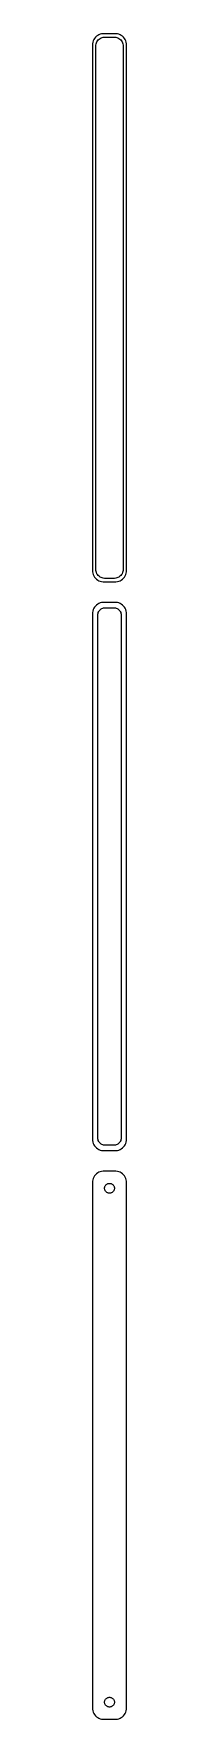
# Model space of a CAD drawing. Header units: metres. Extents: x -8 to 8, y 627 to 1365.
import ezdxf

# ---------------------------------------------------------------- set-up
doc = ezdxf.new("R2010")
doc.units = ezdxf.units.M

msp = doc.modelspace()

# ---------------------------------------------------------------- linework, layer by layer
for p, q in [((-7.46057, 1360.63), (-7.5, 1360)), ((-7.5, 1360), (-7.5, 1130)), ((-7.34291, 1361.24), (-7.46057, 1360.63)), ((-7.14888, 1361.84), (-7.34291, 1361.24)), ((-6.88153, 1362.41), (-7.14888, 1361.84)), ((-6.54507, 1362.94), (-6.88153, 1362.41)), ((-6.14484, 1363.42), (-6.54507, 1362.94)), ((-5.68712, 1363.85), (-6.14484, 1363.42)), ((-6, 1359.5), (-5.96844, 1360)), ((-6, 1130.5), (-6, 1359.5)), ((-5.96844, 1360), (-5.87433, 1360.49)), ((-5.87433, 1360.49), (-5.7191, 1360.97)), ((-5.7191, 1360.97), (-5.50522, 1361.43)), ((-5.17912, 1364.22), (-5.68712, 1363.85)), ((-5.50522, 1361.43), (-5.23605, 1361.85)), ((-5.23605, 1361.85), (-4.91586, 1362.24)), ((-4.62889, 1364.52), (-5.17912, 1364.22)), ((-4.91586, 1362.24), (-4.54968, 1362.58)), ((-4.04507, 1364.76), (-4.62889, 1364.52)), ((-4.54968, 1362.58), (-4.1433, 1362.88)), ((-4.1433, 1362.88), (-3.70311, 1363.12)), ((-3.4369, 1364.91), (-4.04507, 1364.76)), ((-3.70311, 1363.12), (-3.23605, 1363.3)), ((-2.81395, 1364.99), (-3.4369, 1364.91)), ((-3.23605, 1363.3), (-2.74951, 1363.43)), ((2.81395, 1364.99), (-2.81395, 1364.99)), ((-2.74951, 1363.43), (-2.25116, 1363.49)), ((-2.25116, 1363.49), (2.25116, 1363.49)), ((2.25116, 1363.49), (2.74951, 1363.43)), ((2.74951, 1363.43), (3.23605, 1363.3)), ((3.4369, 1364.91), (2.81395, 1364.99)), ((3.23605, 1363.3), (3.70311, 1363.12)), ((4.04507, 1364.76), (3.4369, 1364.91)), ((3.70311, 1363.12), (4.1433, 1362.88)), ((4.62889, 1364.52), (4.04507, 1364.76)), ((4.1433, 1362.88), (4.54968, 1362.58)), ((4.54968, 1362.58), (4.91586, 1362.24)), ((5.17912, 1364.22), (4.62889, 1364.52)), ((4.91586, 1362.24), (5.23605, 1361.85)), ((5.68712, 1363.85), (5.17912, 1364.22)), ((5.23605, 1361.85), (5.50522, 1361.43)), ((5.50522, 1361.43), (5.7191, 1360.97)), ((6.14484, 1363.42), (5.68712, 1363.85)), ((5.7191, 1360.97), (5.87433, 1360.49)), ((5.87433, 1360.49), (5.96844, 1360)), ((5.96844, 1360), (6, 1359.5)), ((6, 1359.5), (6, 1130.5)), ((6.54507, 1362.94), (6.14484, 1363.42)), ((6.88153, 1362.41), (6.54507, 1362.94)), ((7.14888, 1361.84), (6.88153, 1362.41)), ((7.34291, 1361.24), (7.14888, 1361.84)), ((7.46057, 1360.63), (7.34291, 1361.24)), ((7.5, 1360), (7.46057, 1360.63)), ((7.5, 1130), (7.5, 1360)), ((-7.5, 1130), (-7.46057, 1129.37)), ((-7.46057, 1129.37), (-7.34291, 1128.76)), ((-5.96844, 1130), (-6, 1130.5)), ((-5.87433, 1129.51), (-5.96844, 1130)), ((-5.7191, 1129.03), (-5.87433, 1129.51)), ((5.87433, 1129.51), (5.7191, 1129.03)), ((5.96844, 1130), (5.87433, 1129.51)), ((6, 1130.5), (5.96844, 1130)), ((7.34291, 1128.76), (7.46057, 1129.37)), ((7.46057, 1129.37), (7.5, 1130)), ((-7.34291, 1128.76), (-7.14888, 1128.16)), ((-7.14888, 1128.16), (-6.88153, 1127.59)), ((-6.88153, 1127.59), (-6.54507, 1127.06)), ((-6.54507, 1127.06), (-6.14484, 1126.58)), ((-6.14484, 1126.58), (-5.68712, 1126.15)), ((-5.50522, 1128.57), (-5.7191, 1129.03)), ((-5.68712, 1126.15), (-5.17912, 1125.78)), ((-5.23605, 1128.15), (-5.50522, 1128.57)), ((-4.91586, 1127.76), (-5.23605, 1128.15)), ((-5.17912, 1125.78), (-4.62889, 1125.48)), ((-4.54968, 1127.42), (-4.91586, 1127.76)), ((-4.62889, 1125.48), (-4.04507, 1125.24)), ((-4.1433, 1127.12), (-4.54968, 1127.42)), ((-3.70311, 1126.88), (-4.1433, 1127.12)), ((-4.04507, 1125.24), (-3.4369, 1125.09)), ((-3.23605, 1126.7), (-3.70311, 1126.88)), ((-3.4369, 1125.09), (-2.81395, 1125.01)), ((-2.74951, 1126.57), (-3.23605, 1126.7)), ((-2.81395, 1125.01), (2.81395, 1125.01)), ((-2.25116, 1126.51), (-2.74951, 1126.57)), ((2.25116, 1126.51), (-2.25116, 1126.51)), ((2.74951, 1126.57), (2.25116, 1126.51)), ((3.23605, 1126.7), (2.74951, 1126.57)), ((2.81395, 1125.01), (3.4369, 1125.09)), ((3.70311, 1126.88), (3.23605, 1126.7)), ((3.4369, 1125.09), (4.04507, 1125.24)), ((4.1433, 1127.12), (3.70311, 1126.88)), ((4.04507, 1125.24), (4.62889, 1125.48)), ((4.54968, 1127.42), (4.1433, 1127.12)), ((4.91586, 1127.76), (4.54968, 1127.42)), ((4.62889, 1125.48), (5.17912, 1125.78)), ((5.23605, 1128.15), (4.91586, 1127.76)), ((5.17912, 1125.78), (5.68712, 1126.15)), ((5.50522, 1128.57), (5.23605, 1128.15)), ((5.7191, 1129.03), (5.50522, 1128.57)), ((5.68712, 1126.15), (6.14484, 1126.58)), ((6.14484, 1126.58), (6.54507, 1127.06)), ((6.54507, 1127.06), (6.88153, 1127.59)), ((6.88153, 1127.59), (7.14888, 1128.16)), ((7.14888, 1128.16), (7.34291, 1128.76)), ((-6.14484, 1114.42), (-6.54507, 1113.94)), ((-5.68712, 1114.85), (-6.14484, 1114.42)), ((-5.17912, 1115.22), (-5.68712, 1114.85)), ((-4.62889, 1115.52), (-5.17912, 1115.22)), ((-4.04507, 1115.76), (-4.62889, 1115.52)), ((-3.4369, 1115.91), (-4.04507, 1115.76)), ((-2.81395, 1115.99), (-3.4369, 1115.91)), ((2.81395, 1115.99), (-2.81395, 1115.99)), ((3.4369, 1115.91), (2.81395, 1115.99)), ((4.04507, 1115.76), (3.4369, 1115.91)), ((4.62889, 1115.52), (4.04507, 1115.76)), ((5.17912, 1115.22), (4.62889, 1115.52)), ((5.68712, 1114.85), (5.17912, 1115.22)), ((6.14484, 1114.42), (5.68712, 1114.85)), ((6.54507, 1113.94), (6.14484, 1114.42)), ((-7.46057, 1111.63), (-7.5, 1111)), ((-7.5, 1111), (-7.5, 881)), ((-7.34291, 1112.24), (-7.46057, 1111.63)), ((-7.14888, 1112.84), (-7.34291, 1112.24)), ((-6.88153, 1113.41), (-7.14888, 1112.84)), ((-6.54507, 1113.94), (-6.88153, 1113.41)), ((-5.11292, 1110.5), (-5.08836, 1110.89)), ((-5.11292, 881.5), (-5.11292, 1110.5)), ((-5.08836, 1110.89), (-5.01512, 1111.27)), ((-5.01512, 1111.27), (-4.89432, 1111.65)), ((-4.89432, 1111.65), (-4.72786, 1112)), ((-4.72786, 1112), (-4.5184, 1112.33)), ((-4.5184, 1112.33), (-4.26921, 1112.63)), ((-4.26921, 1112.63), (-3.98424, 1112.9)), ((-3.98424, 1112.9), (-3.66798, 1113.13)), ((-3.66798, 1113.13), (-3.32541, 1113.32)), ((-3.32541, 1113.32), (-2.96194, 1113.46)), ((-2.96194, 1113.46), (-2.5833, 1113.56)), ((-2.5833, 1113.56), (-2.19545, 1113.61)), ((-2.19545, 1113.61), (2.19545, 1113.61)), ((2.19545, 1113.61), (2.5833, 1113.56)), ((2.5833, 1113.56), (2.96194, 1113.46)), ((2.96194, 1113.46), (3.32541, 1113.32)), ((3.32541, 1113.32), (3.66798, 1113.13)), ((3.66798, 1113.13), (3.98424, 1112.9)), ((3.98424, 1112.9), (4.26921, 1112.63)), ((4.26921, 1112.63), (4.5184, 1112.33)), ((4.5184, 1112.33), (4.72786, 1112)), ((4.72786, 1112), (4.89432, 1111.65)), ((4.89432, 1111.65), (5.01512, 1111.27)), ((5.01512, 1111.27), (5.08836, 1110.89)), ((5.08836, 1110.89), (5.11292, 1110.5)), ((5.11292, 1110.5), (5.11292, 881.5)), ((6.88153, 1113.41), (6.54507, 1113.94)), ((7.14888, 1112.84), (6.88153, 1113.41)), ((7.34291, 1112.24), (7.14888, 1112.84)), ((7.46057, 1111.63), (7.34291, 1112.24)), ((7.5, 1111), (7.46057, 1111.63)), ((7.5, 881), (7.5, 1111)), ((-7.5, 881), (-7.46057, 880.373)), ((-7.46057, 880.373), (-7.34291, 879.757)), ((-7.34291, 879.757), (-7.14888, 879.159)), ((-7.14888, 879.159), (-6.88153, 878.591)), ((-6.88153, 878.591), (-6.54507, 878.061)), ((-5.08836, 881.11), (-5.11292, 881.5)), ((-5.01512, 880.726), (-5.08836, 881.11)), ((-4.89432, 880.354), (-5.01512, 880.726)), ((-4.72786, 880), (-4.89432, 880.354)), ((-4.5184, 879.67), (-4.72786, 880)), ((-4.26921, 879.369), (-4.5184, 879.67)), ((-3.98424, 879.101), (-4.26921, 879.369)), ((-3.66798, 878.872), (-3.98424, 879.101)), ((-3.32541, 878.683), (-3.66798, 878.872)), ((-2.96194, 878.539), (-3.32541, 878.683)), ((-2.5833, 878.442), (-2.96194, 878.539)), ((-2.19545, 878.393), (-2.5833, 878.442)), ((2.19545, 878.393), (-2.19545, 878.393)), ((2.5833, 878.442), (2.19545, 878.393)), ((2.96194, 878.539), (2.5833, 878.442)), ((3.32541, 878.683), (2.96194, 878.539)), ((3.66798, 878.872), (3.32541, 878.683)), ((3.98424, 879.101), (3.66798, 878.872)), ((4.26921, 879.369), (3.98424, 879.101)), ((4.5184, 879.67), (4.26921, 879.369)), ((4.72786, 880), (4.5184, 879.67)), ((4.89432, 880.354), (4.72786, 880)), ((5.01512, 880.726), (4.89432, 880.354)), ((5.08836, 881.11), (5.01512, 880.726)), ((5.11292, 881.5), (5.08836, 881.11)), ((6.54507, 878.061), (6.88153, 878.591)), ((6.88153, 878.591), (7.14888, 879.159)), ((7.14888, 879.159), (7.34291, 879.757)), ((7.34291, 879.757), (7.46057, 880.373)), ((7.46057, 880.373), (7.5, 881)), ((-6.54507, 878.061), (-6.14484, 877.577)), ((-6.14484, 877.577), (-5.68712, 877.147)), ((-5.68712, 877.147), (-5.17912, 876.778)), ((-5.17912, 876.778), (-4.62889, 876.476)), ((-4.62889, 876.476), (-4.04507, 876.245)), ((-4.04507, 876.245), (-3.4369, 876.089)), ((-3.4369, 876.089), (-2.81395, 876.01)), ((-2.81395, 876.01), (2.81395, 876.01)), ((2.81395, 876.01), (3.4369, 876.089)), ((3.4369, 876.089), (4.04507, 876.245)), ((4.04507, 876.245), (4.62889, 876.476)), ((4.62889, 876.476), (5.17912, 876.778)), ((5.17912, 876.778), (5.68712, 877.147)), ((5.68712, 877.147), (6.14484, 877.577)), ((6.14484, 877.577), (6.54507, 878.061)), ((-7.14888, 863.841), (-7.34291, 863.243)), ((-6.88153, 864.409), (-7.14888, 863.841)), ((-6.54507, 864.939), (-6.88153, 864.409)), ((-6.14484, 865.423), (-6.54507, 864.939)), ((-5.68712, 865.853), (-6.14484, 865.423)), ((-5.17912, 866.222), (-5.68712, 865.853)), ((-4.62889, 866.524), (-5.17912, 866.222)), ((-4.04507, 866.755), (-4.62889, 866.524)), ((-3.4369, 866.911), (-4.04507, 866.755)), ((-2.81395, 866.99), (-3.4369, 866.911)), ((2.81395, 866.99), (-2.81395, 866.99)), ((3.4369, 866.911), (2.81395, 866.99)), ((4.04507, 866.755), (3.4369, 866.911)), ((4.62889, 866.524), (4.04507, 866.755)), ((5.17912, 866.222), (4.62889, 866.524)), ((5.68712, 865.853), (5.17912, 866.222)), ((6.14484, 865.423), (5.68712, 865.853)), ((6.54507, 864.939), (6.14484, 865.423)), ((6.88153, 864.409), (6.54507, 864.939)), ((7.14888, 863.841), (6.88153, 864.409)), ((7.34291, 863.243), (7.14888, 863.841)), ((-7.46057, 862.627), (-7.5, 862)), ((-7.5, 862), (-7.5, 632)), ((-7.34291, 863.243), (-7.46057, 862.627)), ((-2.13528, 859.5), (-2.11845, 859.768)), ((-2.11845, 859.232), (-2.13528, 859.5)), ((-2.11845, 859.768), (-2.06821, 860.031)), ((-2.06821, 858.969), (-2.11845, 859.232)), ((-2.06821, 860.031), (-1.98534, 860.286)), ((-1.98534, 858.714), (-2.06821, 858.969)), ((-1.98534, 860.286), (-1.87117, 860.529)), ((-1.87117, 858.471), (-1.98534, 858.714)), ((-1.87117, 860.529), (-1.72748, 860.755)), ((-1.72748, 858.245), (-1.87117, 858.471)), ((-1.72748, 860.755), (-1.55655, 860.962)), ((-1.55655, 858.038), (-1.72748, 858.245)), ((-1.55655, 860.962), (-1.36108, 861.145)), ((-1.36108, 857.855), (-1.55655, 858.038)), ((-1.36108, 861.145), (-1.14413, 861.303)), ((-1.14413, 857.697), (-1.36108, 857.855)), ((-1.14413, 861.303), (-0.909149, 861.432)), ((-0.909149, 857.568), (-1.14413, 857.697)), ((-0.909149, 861.432), (-0.659836, 861.531)), ((-0.659836, 857.469), (-0.909149, 857.568)), ((-0.659836, 861.531), (-0.400101, 861.597)), ((-0.400101, 857.403), (-0.659836, 857.469)), ((-0.400101, 861.597), (-0.134064, 861.631)), ((-0.134064, 857.369), (-0.400101, 857.403)), ((-0.134064, 861.631), (0.134064, 861.631)), ((0.134064, 857.369), (-0.134064, 857.369)), ((0.134064, 861.631), (0.400101, 861.597)), ((0.400101, 857.403), (0.134064, 857.369)), ((0.400101, 861.597), (0.659836, 861.531)), ((0.659836, 857.469), (0.400101, 857.403)), ((0.659836, 861.531), (0.909149, 861.432)), ((0.909149, 857.568), (0.659836, 857.469)), ((0.909149, 861.432), (1.14413, 861.303)), ((1.14413, 857.697), (0.909149, 857.568)), ((1.14413, 861.303), (1.36108, 861.145)), ((1.36108, 857.855), (1.14413, 857.697)), ((1.36108, 861.145), (1.55655, 860.962)), ((1.55655, 858.038), (1.36108, 857.855)), ((1.55655, 860.962), (1.72748, 860.755)), ((1.72748, 858.245), (1.55655, 858.038)), ((1.72748, 860.755), (1.87117, 860.529)), ((1.87117, 858.471), (1.72748, 858.245)), ((1.87117, 860.529), (1.98534, 860.286)), ((1.98534, 858.714), (1.87117, 858.471)), ((1.98534, 860.286), (2.06821, 860.031)), ((2.06821, 858.969), (1.98534, 858.714)), ((2.06821, 860.031), (2.11845, 859.768)), ((2.11845, 859.232), (2.06821, 858.969)), ((2.11845, 859.768), (2.13528, 859.5)), ((2.13528, 859.5), (2.11845, 859.232)), ((7.46057, 862.627), (7.34291, 863.243)), ((7.5, 862), (7.46057, 862.627)), ((7.5, 632), (7.5, 862)), ((-2.13528, 634.5), (-2.11845, 634.768)), ((-2.11845, 634.768), (-2.06821, 635.031)), ((-2.06821, 635.031), (-1.98534, 635.286)), ((-1.98534, 635.286), (-1.87117, 635.529)), ((-1.87117, 635.529), (-1.72748, 635.755)), ((-1.72748, 635.755), (-1.55655, 635.962)), ((-1.55655, 635.962), (-1.36108, 636.145)), ((-1.36108, 636.145), (-1.14413, 636.303)), ((-1.14413, 636.303), (-0.909149, 636.432)), ((-0.909149, 636.432), (-0.659836, 636.531)), ((-0.659836, 636.531), (-0.400101, 636.597)), ((-0.400101, 636.597), (-0.134064, 636.631)), ((-0.134064, 636.631), (0.134064, 636.631)), ((0.134064, 636.631), (0.400101, 636.597)), ((0.400101, 636.597), (0.659836, 636.531)), ((0.659836, 636.531), (0.909149, 636.432)), ((0.909149, 636.432), (1.14413, 636.303)), ((1.14413, 636.303), (1.36108, 636.145)), ((1.36108, 636.145), (1.55655, 635.962)), ((1.55655, 635.962), (1.72748, 635.755)), ((1.72748, 635.755), (1.87117, 635.529)), ((1.87117, 635.529), (1.98534, 635.286)), ((1.98534, 635.286), (2.06821, 635.031)), ((2.06821, 635.031), (2.11845, 634.768)), ((2.11845, 634.768), (2.13528, 634.5)), ((-7.5, 632), (-7.46057, 631.373)), ((-7.46057, 631.373), (-7.34291, 630.757)), ((-7.34291, 630.757), (-7.14888, 630.159)), ((-7.14888, 630.159), (-6.88153, 629.591)), ((-6.88153, 629.591), (-6.54507, 629.061)), ((-6.54507, 629.061), (-6.14484, 628.577)), ((-6.14484, 628.577), (-5.68712, 628.147)), ((-5.68712, 628.147), (-5.17912, 627.778)), ((-5.17912, 627.778), (-4.62889, 627.476)), ((-4.62889, 627.476), (-4.04507, 627.245)), ((-2.11845, 634.232), (-2.13528, 634.5)), ((-2.06821, 633.969), (-2.11845, 634.232)), ((-1.98534, 633.714), (-2.06821, 633.969)), ((-1.87117, 633.471), (-1.98534, 633.714)), ((-1.72748, 633.245), (-1.87117, 633.471)), ((-1.55655, 633.038), (-1.72748, 633.245)), ((-1.36108, 632.855), (-1.55655, 633.038)), ((-1.14413, 632.697), (-1.36108, 632.855)), ((-0.909149, 632.568), (-1.14413, 632.697)), ((-0.659836, 632.469), (-0.909149, 632.568)), ((-0.400101, 632.403), (-0.659836, 632.469)), ((-0.134064, 632.369), (-0.400101, 632.403)), ((0.134064, 632.369), (-0.134064, 632.369)), ((0.400101, 632.403), (0.134064, 632.369)), ((0.659836, 632.469), (0.400101, 632.403)), ((0.909149, 632.568), (0.659836, 632.469)), ((1.14413, 632.697), (0.909149, 632.568)), ((1.36108, 632.855), (1.14413, 632.697)), ((1.55655, 633.038), (1.36108, 632.855)), ((1.72748, 633.245), (1.55655, 633.038)), ((1.87117, 633.471), (1.72748, 633.245)), ((1.98534, 633.714), (1.87117, 633.471)), ((2.06821, 633.969), (1.98534, 633.714)), ((2.11845, 634.232), (2.06821, 633.969)), ((2.13528, 634.5), (2.11845, 634.232)), ((4.04507, 627.245), (4.62889, 627.476)), ((4.62889, 627.476), (5.17912, 627.778)), ((5.17912, 627.778), (5.68712, 628.147)), ((5.68712, 628.147), (6.14484, 628.577)), ((6.14484, 628.577), (6.54507, 629.061)), ((6.54507, 629.061), (6.88153, 629.591)), ((6.88153, 629.591), (7.14888, 630.159)), ((7.14888, 630.159), (7.34291, 630.757)), ((7.34291, 630.757), (7.46057, 631.373)), ((7.46057, 631.373), (7.5, 632)), ((-4.04507, 627.245), (-3.4369, 627.089)), ((-3.4369, 627.089), (-2.81395, 627.01)), ((-2.81395, 627.01), (2.81395, 627.01)), ((2.81395, 627.01), (3.4369, 627.089)), ((3.4369, 627.089), (4.04507, 627.245))]:
    msp.add_line(p, q)

doc.saveas('drawing.dxf')
